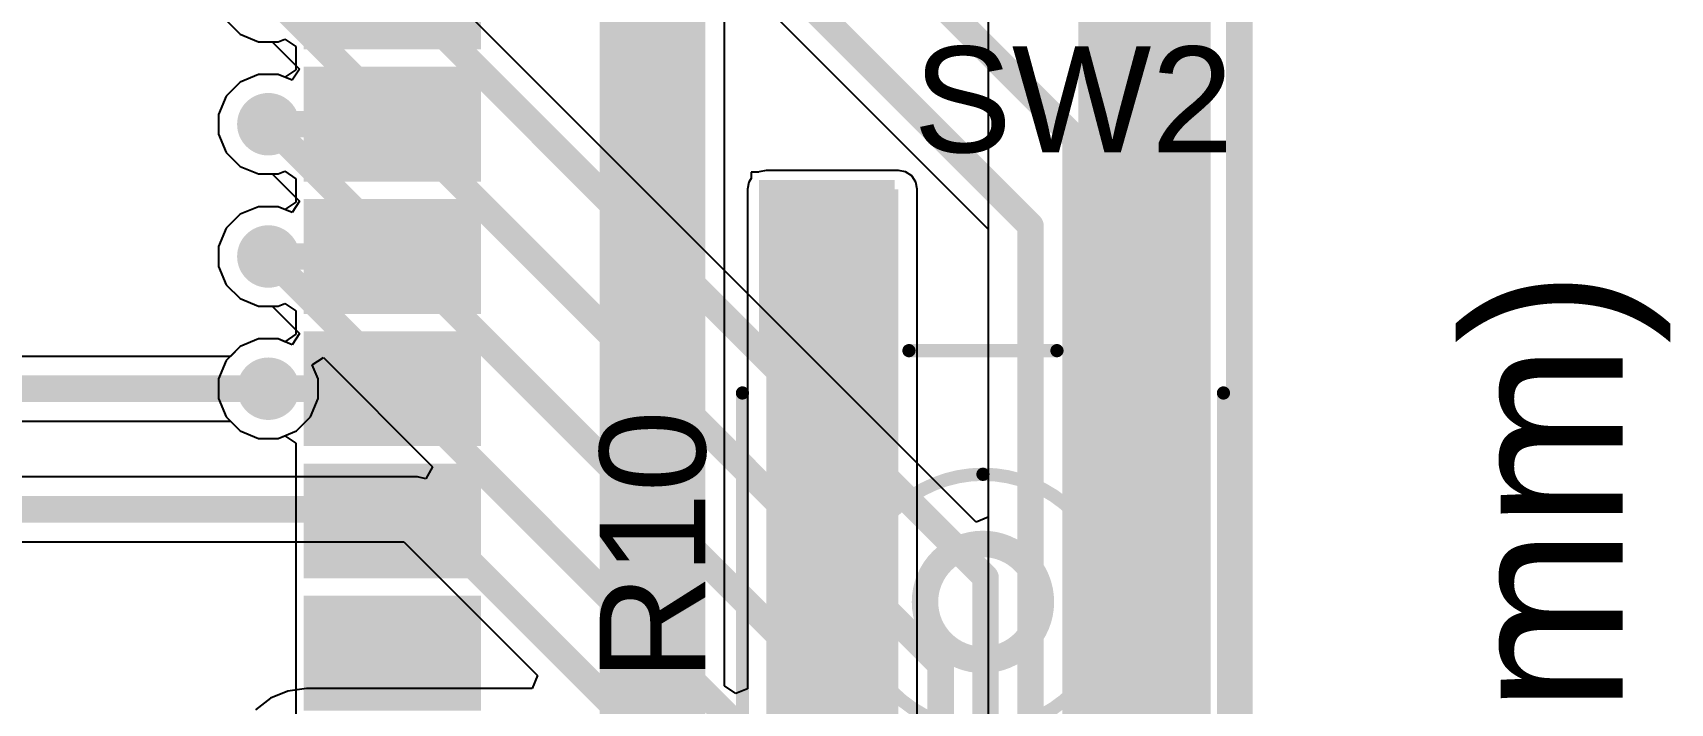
# Model space of a CAD drawing. Header units: millimetres. Extents: x -0.06 to 2.07, y -0.2 to 1.65.
# Drawn here: x 1.449 to 2.069, y 0.772 to 1.025 of the extents above; entities that cross this region are included whole.
import ezdxf

# ---------------------------------------------------------------- set-up
doc = ezdxf.new("R2010")
doc.units = ezdxf.units.MM
doc.header["$MEASUREMENT"] = 0
for name, color, linetype in [('BottomLayer', 5, 'Continuous'), ('Mechanical1', 6, 'Continuous'), ('Mechanical2', 216, 'Continuous'), ('TopLayer', 1, 'Continuous'), ('TopOverlay', 2, 'Continuous'), ('TopPaste', 8, 'Continuous'), ('TopSolder', 216, 'Continuous'), ('ViaHoleLayer', 16, 'Continuous')]:
    doc.layers.add(name, color=color, linetype=linetype)
doc.styles.add('Arial', font='', dxfattribs={"height": 0.2})
doc.styles.get('Arial').set_extended_font_data('Arial')

# ---------------------------------------------------------------- blocks, each defined once
blk = doc.blocks.new('41_SMD_M______5')
at = {"layer": 'TopLayer'}
for points in [[(0.31496, 0.06732), (0.37402, 0.06732), (0.37402, 0.03189), (0.31496, 0.03189)], [(0.31496, 0.01732), (0.37402, 0.01732), (0.37402, -0.01811), (0.31496, -0.01811)], [(0.31496, -0.03268), (0.37402, -0.03268), (0.37402, -0.06811), (0.31496, -0.06811)], [(0.31496, -0.08268), (0.37402, -0.08268), (0.37402, -0.11811), (0.31496, -0.11811)], [(0.31496, -0.13268), (0.37402, -0.13268), (0.37402, -0.16811), (0.31496, -0.16811)], [(0.31496, -0.18268), (0.37402, -0.18268), (0.37402, -0.21811), (0.31496, -0.21811)]]:
    blk.add_hatch(color=1, dxfattribs=at).paths.add_polyline_path(points)
at = {"layer": 'TopPaste'}
for points in [[(0.31496, 0.06732), (0.37402, 0.06732), (0.37402, 0.03189), (0.31496, 0.03189)], [(0.31496, 0.01732), (0.37402, 0.01732), (0.37402, -0.01811), (0.31496, -0.01811)], [(0.31496, -0.03268), (0.37402, -0.03268), (0.37402, -0.06811), (0.31496, -0.06811)], [(0.31496, -0.08268), (0.37402, -0.08268), (0.37402, -0.11811), (0.31496, -0.11811)], [(0.31496, -0.13268), (0.37402, -0.13268), (0.37402, -0.16811), (0.31496, -0.16811)], [(0.31496, -0.18268), (0.37402, -0.18268), (0.37402, -0.21811), (0.31496, -0.21811)]]:
    blk.add_hatch(color=8, dxfattribs=at).paths.add_polyline_path(points)
at = {"layer": 'TopSolder'}
for points in [[(0.31096, 0.07132), (0.37802, 0.07132), (0.37802, 0.02789), (0.31096, 0.02789)], [(0.31096, 0.02132), (0.37802, 0.02132), (0.37802, -0.02211), (0.31096, -0.02211)], [(0.31096, -0.02868), (0.37802, -0.02868), (0.37802, -0.07211), (0.31096, -0.07211)], [(0.31096, -0.07868), (0.37802, -0.07868), (0.37802, -0.12211), (0.31096, -0.12211)], [(0.31096, -0.12868), (0.37802, -0.12868), (0.37802, -0.17211), (0.31096, -0.17211)], [(0.31096, -0.17868), (0.37802, -0.17868), (0.37802, -0.22211), (0.31096, -0.22211)]]:
    blk.add_hatch(color=216, dxfattribs=at).paths.add_polyline_path(points)
blk = doc.blocks.new('TS_1109S_C_B_6')
at = {"layer": 'TopLayer'}
for points in [[(-0.15551, 0.08071), (-0.10039, 0.08071), (-0.10039, 0.0374), (-0.15551, 0.0374)], [(0.10039, 0.08071), (0.15551, 0.08071), (0.15551, 0.0374), (0.10039, 0.0374)], [(-0.15551, -0.0374), (-0.10039, -0.0374), (-0.10039, -0.08071), (-0.15551, -0.08071)], [(0.10039, -0.0374), (0.15551, -0.0374), (0.15551, -0.08071), (0.10039, -0.08071)]]:
    blk.add_hatch(color=1, dxfattribs=at).paths.add_polyline_path(points)
at = {"layer": 'TopPaste'}
for points in [[(-0.15551, 0.08071), (-0.10039, 0.08071), (-0.10039, 0.0374), (-0.15551, 0.0374)], [(0.10039, 0.08071), (0.15551, 0.08071), (0.15551, 0.0374), (0.10039, 0.0374)], [(-0.15551, -0.0374), (-0.10039, -0.0374), (-0.10039, -0.08071), (-0.15551, -0.08071)], [(0.10039, -0.0374), (0.15551, -0.0374), (0.15551, -0.08071), (0.10039, -0.08071)]]:
    blk.add_hatch(color=8, dxfattribs=at).paths.add_polyline_path(points)
at = {"layer": 'TopSolder'}
for points in [[(-0.15951, 0.08471), (-0.09639, 0.08471), (-0.09639, 0.0334), (-0.15951, 0.0334)], [(0.09639, 0.08471), (0.15951, 0.08471), (0.15951, 0.0334), (0.09639, 0.0334)], [(-0.15951, -0.0334), (-0.09639, -0.0334), (-0.09639, -0.08471), (-0.15951, -0.08471)], [(0.09639, -0.0334), (0.15951, -0.0334), (0.15951, -0.08471), (0.09639, -0.08471)]]:
    blk.add_hatch(color=216, dxfattribs=at).paths.add_polyline_path(points)
at = {"layer": 'TopOverlay', "const_width": 0.005}
for points in [[(0.081, 0.091), (-0.079, 0.091)], [(-0.095, -0.028), (-0.095, 0.028)], [(0.095, -0.028), (0.095, 0.028)], [(0.081, -0.091), (-0.079, -0.091)]]:
    blk.add_lwpolyline(points, dxfattribs=at)
at = {"layer": 'TopOverlay'}
for points, const_width in [([(-0.08025, 0.091, 1), (-0.07775, 0.091, 1)], 0.0025), ([(0.07975, 0.091, 1), (0.08225, 0.091, 1)], 0.0025), ([(0.04826, 0, 1), (-0.04826, 0, 1)], 0.005), ([(-0.09625, 0.028, 1), (-0.09375, 0.028, 1)], 0.0025), ([(0.02193, 0, 1), (-0.02193, 0, 1)], 0.01), ([(0.09375, 0.028, 1), (0.09625, 0.028, 1)], 0.0025), ([(-0.04951, 0, 1), (-0.04701, 0, 1)], 0.0025), ([(-0.02443, 0, 1), (-0.01943, 0, 1)], 0.005), ([(0.01943, 0, 1), (0.02443, 0, 1)], 0.005), ([(0.04701, 0, 1), (0.04951, 0, 1)], 0.0025), ([(-0.09625, -0.028, 1), (-0.09375, -0.028, 1)], 0.0025), ([(0.09375, -0.028, 1), (0.09625, -0.028, 1)], 0.0025), ([(-0.08025, -0.091, 1), (-0.07775, -0.091, 1)], 0.0025), ([(0.07975, -0.091, 1), (0.08225, -0.091, 1)], 0.0025)]:
    blk.add_lwpolyline(points, format="xyb", close=True, dxfattribs=dict(at, const_width=const_width))

msp = doc.modelspace()

# ---------------------------------------------------------------- hatches: boundary and pattern name
at = {"layer": 'BottomLayer'}
h = msp.add_hatch(color=5, dxfattribs=at)
edge = h.paths.add_edge_path()
edge.add_arc((1.53861, 0.99061), 0.01181, 0, 360)
h = msp.add_hatch(color=5, dxfattribs=at)
edge = h.paths.add_edge_path()
edge.add_arc((1.53861, 0.94061), 0.01181, 0, 360)
h = msp.add_hatch(color=5, dxfattribs=at)
edge = h.paths.add_edge_path()
edge.add_arc((1.53861, 0.89061), 0.01181, 0, 360)
at = {"layer": 'TopLayer'}
for points in [[(1.84511, 0.556), (1.89511, 0.556), (1.89511, 1.361), (1.84511, 1.361)], [(1.727, 0.653), (1.777, 0.653), (1.777, 0.966), (1.727, 0.966)]]:
    msp.add_hatch(color=1, dxfattribs=at).paths.add_polyline_path(points)
h = msp.add_hatch(color=1, dxfattribs=at)
edge = h.paths.add_edge_path()
edge.add_arc((1.53861, 0.99061), 0.01181, 0, 360)
h = msp.add_hatch(color=1, dxfattribs=at)
edge = h.paths.add_edge_path()
edge.add_arc((1.53861, 0.94061), 0.01181, 0, 360)
h = msp.add_hatch(color=1, dxfattribs=at)
edge = h.paths.add_edge_path()
edge.add_arc((1.53861, 0.89061), 0.01181, 0, 360)
at = {"layer": 'ViaHoleLayer'}
h = msp.add_hatch(color=16, dxfattribs=at)
edge = h.paths.add_edge_path()
edge.add_arc((1.53861, 0.99061), 0.00591, 0, 360)
h = msp.add_hatch(color=16, dxfattribs=at)
edge = h.paths.add_edge_path()
edge.add_arc((1.53861, 0.94061), 0.00591, 0, 360)
h = msp.add_hatch(color=16, dxfattribs=at)
edge = h.paths.add_edge_path()
edge.add_arc((1.53861, 0.89061), 0.00591, 0, 360)

# ---------------------------------------------------------------- linework, layer by layer
at = {"layer": 'BottomLayer'}
for p, q in [((1.54011, 1.2218), (1.81101, 0.95089)), ((1.8064, 0.84012), (1.55742, 1.0891)), ((1.52266, 1.02995), (1.52795, 1.02466)), ((1.52795, 1.02466), (1.53486, 1.0218)), ((1.53486, 1.0218), (1.54011, 1.0218)), ((1.54011, 1.0218), (1.55043, 1.01148)), ((1.55043, 1.01148), (1.54759, 1.00724)), ((1.52795, 1.00655), (1.52266, 1.00126)), ((1.53486, 1.00942), (1.52795, 1.00655)), ((1.54235, 1.00942), (1.53486, 1.00942)), ((1.54759, 1.00724), (1.54235, 1.00942)), ((1.52266, 1.00126), (1.5198, 0.99435)), ((1.5198, 0.99435), (1.5198, 0.98686)), ((1.5198, 0.98686), (1.52266, 0.97995)), ((1.52266, 0.97995), (1.52795, 0.97466)), ((1.52795, 0.97466), (1.53486, 0.9718)), ((1.53486, 0.9718), (1.54011, 0.9718)), ((1.54011, 0.9718), (1.55043, 0.96148)), ((1.55043, 0.96148), (1.54759, 0.95724)), ((1.52795, 0.95655), (1.52266, 0.95126)), ((1.53486, 0.95942), (1.52795, 0.95655)), ((1.54235, 0.95942), (1.53486, 0.95942)), ((1.54759, 0.95724), (1.54235, 0.95942)), ((1.52266, 0.95126), (1.5198, 0.94435)), ((1.81101, 0.95089), (1.81101, 0.84203)), ((1.5198, 0.94435), (1.5198, 0.93686)), ((1.5198, 0.93686), (1.52266, 0.92995)), ((1.52266, 0.92995), (1.52795, 0.92466)), ((1.52795, 0.92466), (1.53486, 0.9218)), ((1.53486, 0.9218), (1.54011, 0.9218)), ((1.54011, 0.9218), (1.55043, 0.91148)), ((1.55043, 0.91148), (1.54759, 0.90724)), ((1.52795, 0.90655), (1.52424, 0.90284)), ((1.53486, 0.90942), (1.52795, 0.90655)), ((1.54235, 0.90942), (1.53486, 0.90942)), ((1.54759, 0.90724), (1.54235, 0.90942)), ((1.52424, 0.90284), (1.13267, 0.90284)), ((1.55524, 0.89959), (1.55948, 0.90243)), ((1.55742, 0.89435), (1.55524, 0.89959)), ((1.55948, 0.90243), (1.60079, 0.86112)), ((1.55742, 0.88686), (1.55742, 0.89435)), ((1.55455, 0.87995), (1.55742, 0.88686)), ((1.54926, 0.87466), (1.55455, 0.87995)), ((1.12761, 0.87837), (1.52424, 0.87837)), ((1.52424, 0.87837), (1.52795, 0.87466)), ((1.52795, 0.87466), (1.53486, 0.8718)), ((1.54235, 0.8718), (1.54926, 0.87466)), ((1.53486, 0.8718), (1.54235, 0.8718)), ((1.595, 0.85724), (1.08937, 0.85724)), ((1.59825, 0.85659), (1.595, 0.85724)), ((1.60079, 0.86112), (1.59825, 0.85659)), ((1.81101, 0.84203), (1.8064, 0.84012)), ((1.28437, 0.83276), (1.58993, 0.83276)), ((1.58993, 0.83276), (1.64046, 0.78223)), ((1.64046, 0.78223), (1.63839, 0.77723)), ((1.54595, 0.77631), (1.53938, 0.77358)), ((1.553, 0.77723), (1.54595, 0.77631)), ((1.63839, 0.77723), (1.553, 0.77723)), ((1.53938, 0.77358), (1.53374, 0.76926))]:
    msp.add_line(p, q, dxfattribs=at)
at = {"layer": 'BottomLayer', "const_width": 0.01}
for points in [[(1.53861, 1.29061), (1.844, 0.98521)], [(1.53861, 1.24061), (1.827, 0.95221)], [(1.53861, 1.09061), (1.81, 0.81921)], [(1.53861, 1.04061), (1.793, 0.78621)], [(1.53861, 0.99061), (1.773, 0.75621)], [(1.844, 0.23559), (1.844, 0.98521)], [(1.827, 0.24263), (1.827, 0.95221)], [(1.53861, 0.94061), (1.756, 0.72321)], [(1.12761, 0.89061), (1.53861, 0.89061)], [(1.075, 0.845), (1.595, 0.845)], [(1.595, 0.845), (1.724, 0.716)], [(1.81, 0.24967), (1.81, 0.81921)], [(1.793, 0.25672), (1.793, 0.78621)]]:
    msp.add_lwpolyline(points, dxfattribs=at)
at = {"layer": 'BottomLayer', "const_width": 0.005}
for points in [[(1.53611, 0.99061, 1), (1.54111, 0.99061, 1)], [(1.8415, 0.98521, 1), (1.8465, 0.98521, 1)], [(1.8415, 0.98521, 1), (1.8465, 0.98521, 1)], [(1.8245, 0.95221, 1), (1.8295, 0.95221, 1)], [(1.8245, 0.95221, 1), (1.8295, 0.95221, 1)], [(1.53611, 0.94061, 1), (1.54111, 0.94061, 1)], [(1.53611, 0.89061, 1), (1.54111, 0.89061, 1)], [(1.5925, 0.845, 1), (1.5975, 0.845, 1)], [(1.5925, 0.845, 1), (1.5975, 0.845, 1)], [(1.8075, 0.81921, 1), (1.8125, 0.81921, 1)], [(1.8075, 0.81921, 1), (1.8125, 0.81921, 1)], [(1.7905, 0.78621, 1), (1.7955, 0.78621, 1)], [(1.7905, 0.78621, 1), (1.7955, 0.78621, 1)]]:
    msp.add_lwpolyline(points, format="xyb", close=True, dxfattribs=at)
at = {"layer": 'Mechanical2', "const_width": 0.01}
msp.add_lwpolyline([(1.906, -0.059), (1.906, 1.645)], dxfattribs=at)
at = {"layer": 'TopLayer'}
for p, q in [((1.71123, 0.7783), (1.71123, 1.28601)), ((1.81101, 1.28601), (1.81101, 0.60614)), ((1.52266, 1.02995), (1.52795, 1.02466)), ((1.52795, 1.02466), (1.53486, 1.0218)), ((1.54235, 1.0218), (1.5448, 1.02281)), ((1.5448, 1.02281), (1.54896, 1.02003)), ((1.53486, 1.0218), (1.54235, 1.0218)), ((1.54896, 1.02003), (1.54896, 1.01589)), ((1.54896, 1.01118), (1.5448, 1.0084)), ((1.54896, 1.01589), (1.54896, 1.01118)), ((1.52795, 1.00655), (1.52266, 1.00126)), ((1.53486, 1.00942), (1.52795, 1.00655)), ((1.54235, 1.00942), (1.53486, 1.00942)), ((1.5448, 1.0084), (1.54235, 1.00942)), ((1.52266, 1.00126), (1.5198, 0.99435)), ((1.5198, 0.99435), (1.5198, 0.98686)), ((1.5198, 0.98686), (1.52266, 0.97995)), ((1.52266, 0.97995), (1.52795, 0.97466)), ((1.52795, 0.97466), (1.53486, 0.9718)), ((1.54235, 0.9718), (1.5448, 0.97281)), ((1.5448, 0.97281), (1.54896, 0.97003)), ((1.727, 0.97314), (1.72427, 0.97259)), ((1.777, 0.97314), (1.727, 0.97314)), ((1.77973, 0.97259), (1.777, 0.97314)), ((1.53486, 0.9718), (1.54235, 0.9718)), ((1.54896, 0.97003), (1.54896, 0.96589)), ((1.72041, 0.96873), (1.71986, 0.966)), ((1.72129, 0.97006), (1.72041, 0.96873)), ((1.72415, 0.97251), (1.72129, 0.97251)), ((1.72129, 0.97251), (1.72129, 0.97006)), ((1.72427, 0.97259), (1.72415, 0.97251)), ((1.78205, 0.97105), (1.77973, 0.97259)), ((1.78359, 0.96873), (1.78205, 0.97105)), ((1.78414, 0.966), (1.78359, 0.96873)), ((1.54896, 0.96118), (1.5448, 0.9584)), ((1.54896, 0.96589), (1.54896, 0.96118)), ((1.71986, 0.966), (1.71986, 0.77719)), ((1.78414, 0.71), (1.78414, 0.966)), ((1.52795, 0.95655), (1.52266, 0.95126)), ((1.53486, 0.95942), (1.52795, 0.95655)), ((1.54235, 0.95942), (1.53486, 0.95942)), ((1.5448, 0.9584), (1.54235, 0.95942)), ((1.52266, 0.95126), (1.5198, 0.94435)), ((1.5198, 0.94435), (1.5198, 0.93686)), ((1.5198, 0.93686), (1.52266, 0.92995)), ((1.52266, 0.92995), (1.52795, 0.92466)), ((1.52795, 0.92466), (1.53486, 0.9218)), ((1.53486, 0.9218), (1.54235, 0.9218)), ((1.54235, 0.9218), (1.5448, 0.92281)), ((1.5448, 0.92281), (1.54896, 0.92003)), ((1.54896, 0.92003), (1.54896, 0.91589)), ((1.54896, 0.91118), (1.5448, 0.9084)), ((1.54896, 0.91589), (1.54896, 0.91118)), ((1.52795, 0.90655), (1.52266, 0.90126)), ((1.53486, 0.90942), (1.52795, 0.90655)), ((1.54235, 0.90942), (1.53486, 0.90942)), ((1.5448, 0.9084), (1.54235, 0.90942)), ((1.52266, 0.90126), (1.5198, 0.89435)), ((1.5198, 0.89435), (1.5198, 0.88686)), ((1.5198, 0.88686), (1.52266, 0.87995)), ((1.52266, 0.87995), (1.52795, 0.87466)), ((1.52795, 0.87466), (1.53486, 0.8718)), ((1.53486, 0.8718), (1.54235, 0.8718)), ((1.54235, 0.8718), (1.5448, 0.87281)), ((1.5448, 0.87281), (1.54896, 0.87003)), ((1.54896, 0.87003), (1.54896, 0.86589)), ((1.54896, 0.86589), (1.54896, 0.86089)), ((1.54896, 0.86089), (1.54896, 0.82032)), ((1.54896, 0.82032), (1.54896, 0.81589)), ((1.54896, 0.81589), (1.54896, 0.81089)), ((1.54896, 0.81089), (1.54896, 0.76589)), ((1.71546, 0.77539), (1.71123, 0.7783)), ((1.71986, 0.77719), (1.71546, 0.77539))]:
    msp.add_line(p, q, dxfattribs=at)
for points, const_width in [([(1.684, 0.75), (1.684, 1.287)], 0.04), ([(1.53861, 0.99061), (1.58549, 0.99061)], 0.01), ([(1.53861, 0.94061), (1.58549, 0.94061)], 0.01), ([(1.53861, 0.89061), (1.58549, 0.89061)], 0.01)]:
    msp.add_lwpolyline(points, dxfattribs=dict(at, const_width=const_width))
at = {"layer": 'TopLayer', "const_width": 0.005}
for points in [[(1.53611, 0.99061, 1), (1.54111, 0.99061, 1)], [(1.58299, 0.99061, 1), (1.58799, 0.99061, 1)], [(1.53611, 0.94061, 1), (1.54111, 0.94061, 1)], [(1.58299, 0.94061, 1), (1.58799, 0.94061, 1)], [(1.53611, 0.89061, 1), (1.54111, 0.89061, 1)], [(1.58299, 0.89061, 1), (1.58799, 0.89061, 1)]]:
    msp.add_lwpolyline(points, format="xyb", close=True, dxfattribs=at)

# ---------------------------------------------------------------- block references
msp.add_blockref('41_SMD_M______5', (1.241, 0.991))
at = {"rotation": 270}
msp.add_blockref('TS_1109S_C_B_6', (1.809, 0.81), dxfattribs=at)

# ---------------------------------------------------------------- texts
at = {"layer": 'Mechanical1', "style": 'Arial'}
msp.add_text('43.28 (mm)', height=0.06, rotation=90, dxfattribs=at).set_placement((2.05099, 0.50709))
at = {"layer": 'TopOverlay', "style": 'Arial'}
msp.add_text('SW2', height=0.04, dxfattribs=at).set_placement((1.78268, 0.98001))
msp.add_text('R10', height=0.04, rotation=90, dxfattribs=at).set_placement((1.70399, 0.78002))

doc.saveas('drawing.dxf')
